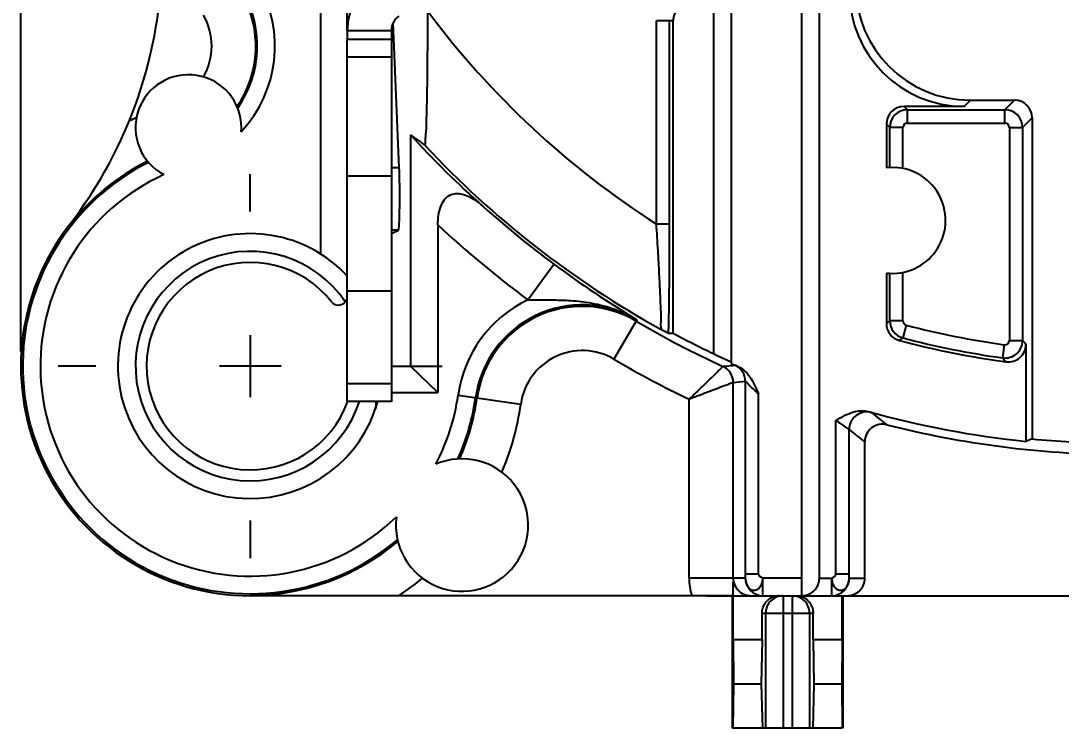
# Model space of a CAD drawing. Header units: millimetres. Extents: x 0 to 420, y 0 to 297.
# Drawn here: x 293.78 to 329.15, y 161.19 to 185.22 of the extents above; entities that cross this region are included whole.
import ezdxf

# ---------------------------------------------------------------- set-up
doc = ezdxf.new("R2010")
doc.units = ezdxf.units.MM
doc.header["$LTSCALE"] = 23.1
doc.linetypes.add('CENTER', pattern=[0.6, 0.375, -0.075, 0.075, -0.075])
doc.layers.get('0').update_dxf_attribs({"linetype": 'CONTINUOUS'})
for name, color, linetype in [('AUSFORMSCHRAEGEN', 7, 'CONTINUOUS'), ('BEZUGSACHSEN', 7, 'CONTINUOUS'), ('DEFAULT_1', 7, 'CENTER'), ('FASEN', 7, 'CONTINUOUS'), ('RUNDUNGEN', 7, 'CONTINUOUS'), ('ZEICHNUNGSBEMASSUNGEN', 7, 'CONTINUOUS')]:
    doc.layers.add(name, color=color, linetype=linetype)
doc.styles.get("Standard").update_dxf_attribs({"font": 'txt', "width": 0.7})
doc.dimstyles.new('DIMSTYLE_10', dxfattribs={"dimtxt": 3.5, "dimasz": 3.5, "dimexe": 0.18, "dimexo": 0.0625, "dimgap": 0.09, "dimtad": 1, "dimdec": 3, "dimlfac": 0.333333, "dimdsep": 46, "dimtxsty": 'STANDARD', "dimblk": '_FILLED', "dimblk1": '_FILLED', "dimblk2": '_FILLED', "dimcen": 0.09, "dimclrt": 5, "dimadec": 0, "dimazin": 0, "dimtp": 0.2, "dimtm": 0.2, "dimtfac": 1, "dimtdec": 3, "dimtofl": 0, "dimtmove": 0, "dimatfit": 3, "dimldrblk": '_FILLED', "dimfxl": 1, "dimtolj": 1, "dimarcsym": 0})

# ---------------------------------------------------------------- blocks, each defined once
blk = doc.blocks.new('_FILLED')
at = {"color": 0, "linetype": 'BYBLOCK'}
blk.add_solid([(0, 0), (-1, 0.125), (-1, -0.125)], dxfattribs=at)
blk = doc.blocks.new('*D16')
at = {"layer": 'ZEICHNUNGSBEMASSUNGEN', "color": 2, "linetype": 'CONTINUOUS'}
for p, q in [((372.278, 203.192), (386.585, 203.192)), ((385.085, 203.192), (385.085, 184.442)), ((385.085, 165.692), (385.085, 184.442)), ((317.086, 165.692), (386.585, 165.692))]:
    blk.add_line(p, q, dxfattribs=at)
at = {"layer": 'ZEICHNUNGSBEMASSUNGEN', "color": 2, "linetype": 'CONTINUOUS', "xscale": 3.5, "yscale": 3.5, "zscale": 3.5}
for p, rotation in [((385.085, 203.192), 90.0000000087), ((385.085, 165.692), 270.0000000087)]:
    blk.add_blockref('_FILLED', p, dxfattribs=dict(at, rotation=rotation))
at = {"layer": 'ZEICHNUNGSBEMASSUNGEN', "color": 5, "linetype": 'CONTINUOUS', "insert": (380.68, 184.442), "char_height": 3.5, "width": 28, "attachment_point": 2, "rotation": 90, "line_spacing_factor": 0.9}
blk.add_mtext('\\Q15.0;12,5{\\Ftxt.shx;\\W1.000000;\\H3.500000; }[.4921]', dxfattribs=at)
blk = doc.blocks.new('*D17')
at = {"layer": 'ZEICHNUNGSBEMASSUNGEN', "color": 2, "linetype": 'CONTINUOUS'}
for p, q in [((293.778, 173.992), (293.778, 264.255)), ((331.278, 244.192), (331.278, 264.255)), ((293.778, 262.755), (312.528, 262.755)), ((331.278, 262.755), (312.528, 262.755))]:
    blk.add_line(p, q, dxfattribs=at)
at = {"layer": 'ZEICHNUNGSBEMASSUNGEN', "color": 2, "linetype": 'CONTINUOUS', "xscale": 3.5, "yscale": 3.5, "zscale": 3.5, "rotation": 180}
blk.add_blockref('_FILLED', (293.778, 262.755), dxfattribs=at)
at = {"layer": 'ZEICHNUNGSBEMASSUNGEN', "color": 2, "linetype": 'CONTINUOUS', "xscale": 3.5, "yscale": 3.5, "zscale": 3.5}
blk.add_blockref('_FILLED', (331.278, 262.755), dxfattribs=at)
at = {"layer": 'ZEICHNUNGSBEMASSUNGEN', "color": 5, "linetype": 'CONTINUOUS', "insert": (312.528, 267.161), "char_height": 3.5, "width": 26, "attachment_point": 2, "line_spacing_factor": 0.9}
blk.add_mtext('\\Q15.0;12,5{\\Ftxt.shx;\\W1.000000;\\H3.500000; }[.492]', dxfattribs=at)
blk = doc.blocks.new('*D20')
at = {"layer": 'ZEICHNUNGSBEMASSUNGEN', "color": 2, "linetype": 'CONTINUOUS'}
for p, q in [((293.778, 173.992), (293.778, 275.048)), ((369.678, 233.392), (369.678, 275.048)), ((293.778, 273.548), (331.728, 273.548)), ((369.678, 273.548), (331.728, 273.548))]:
    blk.add_line(p, q, dxfattribs=at)
at = {"layer": 'ZEICHNUNGSBEMASSUNGEN', "color": 2, "linetype": 'CONTINUOUS', "xscale": 3.5, "yscale": 3.5, "zscale": 3.5, "rotation": 180}
blk.add_blockref('_FILLED', (293.778, 273.548), dxfattribs=at)
at = {"layer": 'ZEICHNUNGSBEMASSUNGEN', "color": 2, "linetype": 'CONTINUOUS', "xscale": 3.5, "yscale": 3.5, "zscale": 3.5}
blk.add_blockref('_FILLED', (369.678, 273.548), dxfattribs=at)
at = {"layer": 'ZEICHNUNGSBEMASSUNGEN', "color": 5, "linetype": 'CONTINUOUS', "insert": (331.728, 277.954), "char_height": 3.5, "width": 26.5, "attachment_point": 2, "line_spacing_factor": 0.9}
blk.add_mtext('\\Q15.0;25,3{\\Ftxt.shx;\\W1.000000;\\H3.500000; }[.996]', dxfattribs=at)

msp = doc.modelspace()

# ---------------------------------------------------------------- linework, layer by layer
at = {"color": 7, "linetype": 'CONTINUOUS'}
for p, q in [((304.877938, 184.891801), (304.877938, 184.591801)), ((304.877938, 172.291801), (304.877938, 183.991801)), ((306.377938, 183.991801), (304.877938, 183.991801)), ((301.577938, 174.541801), (301.577938, 172.441801)), ((302.627938, 173.491801), (300.527938, 173.491801)), ((306.377938, 172.891801), (304.877938, 172.891801)), ((306.377938, 172.291801), (304.877938, 172.291801)), ((321.700653, 164.191801), (321.700653, 165.691801)), ((321.722938, 165.691801), (321.722938, 161.191801)), ((318.979661, 164.191801), (317.995222, 164.191801)), ((317.995222, 164.191801), (318.003676, 162.691801)), ((318.979661, 164.191801), (318.952377, 162.691801)), ((321.700653, 164.191801), (320.716215, 164.191801)), ((320.716215, 164.191801), (320.743498, 162.691801)), ((321.700653, 164.191801), (321.692199, 162.691801)), ((318.003676, 162.691801), (317.990024, 161.191801)), ((318.952377, 162.691801), (318.003676, 162.691801)), ((318.952377, 162.691801), (318.993434, 161.191801)), ((320.743498, 162.691801), (320.702441, 161.191801)), ((321.692199, 162.691801), (320.743498, 162.691801)), ((321.692199, 162.691801), (321.705852, 161.191801)), ((321.705852, 161.191801), (317.972938, 161.191801))]:
    msp.add_line(p, q, dxfattribs=at)
at = {"color": 9, "linetype": 'CONTINUOUS'}
for p, q in [((304.877938, 184.891801), (306.377938, 184.891801)), ((306.377938, 179.941801), (304.877938, 179.941801)), ((306.377938, 176.041801), (304.877938, 176.041801))]:
    msp.add_line(p, q, dxfattribs=at)
at = {"color": 3, "linetype": 'CONTINUOUS'}
for p, q in [((306.377938, 184.891801), (306.377938, 184.591801)), ((306.377938, 183.991801), (306.377938, 172.291801))]:
    msp.add_line(p, q, dxfattribs=at)
at = {"color": 7, "linetype": 'CONTINUOUS'}
msp.add_arc((306.977938, 184.891801), 2.1, 125, 180, dxfattribs=at)
at = {"color": 3, "linetype": 'CONTINUOUS'}
msp.add_arc((306.977938, 184.891801), 0.6, 125, 180, dxfattribs=at)
at = {"layer": 'AUSFORMSCHRAEGEN', "color": 7, "linetype": 'CONTINUOUS'}
for p, q in [((317.327938, 185.821801), (317.327938, 173.916273)), ((317.927938, 185.821801), (317.927938, 173.586139)), ((306.645827, 180.231677), (306.440851, 185.156981)), ((306.377938, 177.991801), (306.619622, 178.112606)), ((328.160457, 171.017911), (327.950996, 170.933616))]:
    msp.add_line(p, q, dxfattribs=at)
at = {"layer": 'AUSFORMSCHRAEGEN', "color": 9, "linetype": 'CONTINUOUS'}
for p, q in [((306.645827, 180.231677), (306.377938, 180.231677)), ((306.619622, 178.112606), (306.377938, 178.112606))]:
    msp.add_line(p, q, dxfattribs=at)
at = {"layer": 'AUSFORMSCHRAEGEN', "color": 7, "linetype": 'CONTINUOUS'}
for radius, start, end in [(32.429293, 241.7950787, 244.5218636), (32.32457, 264.4656165, 266.8078221)]:
    msp.add_arc((331.277938, 203.191801), radius, start, end, dxfattribs=at)
for centre, major_axis, ratio, start_param, end_param in [((306.618891, 179.312423), (0, 1.2), 0.034920769, -3.124139361, -0.698131701), ((331.562028, 203.191801), (32.553512, 0), 0.99996192, -2.023337218, -2.00294276)]:
    msp.add_ellipse(centre, major_axis=major_axis, ratio=ratio, start_param=start_param, end_param=end_param, dxfattribs=at)
at = {"layer": 'BEZUGSACHSEN', "color": 7, "linetype": 'CONTINUOUS'}
for p, q in [((323.204879, 181.71495), (323.204879, 180.229147)), ((323.483959, 180.240223), (323.204879, 180.229147)), ((323.204879, 176.654454), (323.204879, 174.940349))]:
    msp.add_line(p, q, dxfattribs=at)
at = {"layer": 'BEZUGSACHSEN', "color": 9, "linetype": 'CONTINUOUS'}
for centre, radius, start, end in [((298.154205, 184.365533), 4.265213, 316.9844334, 29.6122502), ((298.154205, 184.365533), 2.113033, 330.2711419, 29.6122502), ((301.577938, 173.491801), 9.286967, 114.6061707, 116.2791026), ((301.577938, 173.491801), 7.134787, 114.2703181, 314.1234233), ((301.577938, 173.491801), 7.134787, 332.1367815, 352.00918), ((301.577938, 173.491801), 9.286967, 337.1508051, 352.00918), ((301.577938, 173.491801), 9.286967, 302.8718416, 309.1093996)]:
    msp.add_arc(centre, radius, start, end, dxfattribs=at)
at = {"layer": 'BEZUGSACHSEN', "color": 7, "linetype": 'CONTINUOUS'}
for centre, radius, start, end in [((298.154205, 184.365533), 3.612976, 325.3753593, 29.6122502), ((298.154205, 184.365533), 3.665235, 324.851349, 29.6122502), ((299.477938, 181.591801), 1.8, 359.9976808, 242.4443308), ((299.470141, 181.592243), 1.807808, 355.6720763, 359.9836581), ((301.577938, 173.491801), 7.734765, 116.5569357, 310.3267049), ((301.577938, 173.491801), 7.787024, 116.6499786, 142.1363536), ((323.417938, 178.441801), 1.8, 263.2022098, 87.897563), ((301.577938, 173.491801), 7.734765, 335.9334999, 352.00918), ((301.577938, 173.491801), 7.787024, 336.1277989, 352.00918), ((308.777938, 168.091801), 2.25, 172.8936245, 113.3665802), ((301.577938, 173.491801), 7.787024, 270, 310.1324058)]:
    msp.add_arc(centre, radius, start, end, dxfattribs=at)
at = {"layer": 'DEFAULT_1', "color": 7, "linetype": 'CENTER'}
for p, q in [((301.577938, 178.741801), (301.577938, 180.016801)), ((296.327938, 173.491801), (295.052938, 173.491801)), ((306.827938, 173.491801), (308.102938, 173.491801)), ((301.577938, 168.241801), (301.577938, 166.966801))]:
    msp.add_line(p, q, dxfattribs=at)
at = {"layer": 'FASEN', "color": 7, "linetype": 'CONTINUOUS'}
for p, q in [((303.977938, 177.298335), (303.977938, 186.314301)), ((304.877938, 184.891801), (304.877938, 186.314301)), ((307.027483, 181.348796), (307.027483, 173.491801)), ((306.377938, 173.491801), (307.027464, 173.491801)), ((307.027483, 173.491801), (307.958893, 172.591801)), ((306.377938, 172.591801), (307.958893, 172.591801))]:
    msp.add_line(p, q, dxfattribs=at)
for radius, start, end in [(4.5, 42.8334281, 344.4930521), (3.525, 38.3427493, 340.0040926)]:
    msp.add_arc((301.577938, 173.491801), radius, start, end, dxfattribs=at)
at = {"layer": 'RUNDUNGEN', "color": 7, "linetype": 'CONTINUOUS'}
for p, q in [((320.327938, 165.691801), (320.327938, 188.304477)), ((320.927938, 166.291801), (320.927938, 187.714859)), ((315.950996, 174.613069), (315.950996, 185.221801)), ((304.877938, 183.991801), (304.877938, 184.591801)), ((326.059863, 182.52432), (327.560548, 182.52432)), ((325.850402, 182.314859), (323.804788, 182.314859)), ((328.160457, 181.924411), (328.160457, 171.017911)), ((307.958893, 178.288778), (307.958893, 172.591801)), ((327.950996, 174.233687), (327.950996, 170.933616)), ((322.473052, 166.291801), (322.473052, 170.918533)), ((317.995222, 164.191801), (317.995222, 166.165705)), ((317.984416, 165.691801), (301.577938, 165.691801)), ((317.972938, 161.191801), (317.972938, 165.691801)), ((318.605775, 165.691801), (321.87296, 165.691801)), ((318.979661, 164.191801), (318.979661, 165.091801)), ((320.716215, 164.191801), (320.716215, 165.091801))]:
    msp.add_line(p, q, dxfattribs=at)
at = {"layer": 'RUNDUNGEN', "color": 9, "linetype": 'CONTINUOUS'}
for p, q in [((315.385724, 178.318442), (315.385724, 185.221801)), ((315.950996, 185.221801), (315.385724, 185.221801)), ((315.835655, 178.318442), (315.835655, 185.221801)), ((306.377938, 184.591801), (304.877938, 184.591801)), ((325.850402, 182.314859), (326.059863, 182.52432)), ((327.560548, 182.52432), (327.235747, 182.199518)), ((323.804788, 182.314859), (323.920129, 182.199518)), ((323.920129, 182.199518), (327.235747, 182.199518)), ((323.920129, 181.749587), (323.920129, 182.199518)), ((327.235747, 181.749587), (327.235747, 182.199518)), ((328.160457, 181.924411), (327.835655, 181.59961)), ((323.204879, 181.71495), (323.32022, 181.59961)), ((323.770151, 181.59961), (323.32022, 181.59961)), ((323.32022, 180.239146), (323.32022, 181.59961)), ((323.770151, 180.207005), (323.770151, 181.59961)), ((323.920129, 181.749587), (327.235747, 181.749587)), ((327.385724, 181.59961), (327.835655, 181.59961)), ((327.385724, 181.59961), (327.385724, 174.366027)), ((327.835655, 181.59961), (327.835655, 174.366027)), ((315.835655, 178.318442), (315.385724, 178.318442)), ((311.011297, 175.747281), (311.902325, 176.953887)), ((323.32022, 175.029287), (323.32022, 176.644455)), ((323.770151, 175.029287), (323.770151, 176.676596)), ((314.726187, 175.06588), (313.938939, 173.728131)), ((323.204879, 174.940349), (323.32022, 175.029287)), ((323.770151, 175.029287), (323.32022, 175.029287)), ((323.882218, 174.88418), (323.768485, 174.44886)), ((323.651375, 174.360388), (323.768485, 174.44886)), ((327.214919, 174.217503), (327.152438, 173.771931)), ((327.385724, 174.366027), (327.835655, 174.366027)), ((318.412419, 166.439217), (318.412419, 172.976202)), ((317.998663, 166.29179), (317.998663, 172.936267)), ((308.643449, 172.499962), (310.774731, 172.200778)), ((316.498892, 166.291801), (316.498892, 172.364901)), ((318.86235, 166.439217), (318.86235, 172.539598)), ((321.489382, 166.439217), (321.489361, 171.651751)), ((321.939313, 166.439206), (321.939313, 171.33557)), ((318.409846, 166.291801), (316.498892, 166.291801)), ((318.412419, 166.439217), (318.86235, 166.439241)), ((320.327938, 166.291801), (319.009755, 166.291801)), ((319.009755, 165.691801), (319.009755, 166.291801)), ((320.927938, 166.291801), (321.341977, 166.291801)), ((321.341977, 166.291801), (321.341977, 165.691801)), ((321.489382, 166.439209), (321.939313, 166.439206)), ((321.941886, 166.291801), (322.473052, 166.291801)), ((319.697938, 165.691801), (319.697938, 161.191801)), ((319.997938, 165.691801), (319.997938, 161.191801)), ((320.716215, 165.091801), (318.979661, 165.091801)), ((319.100221, 165.091801), (319.100221, 161.191801)), ((320.595654, 165.091801), (320.595654, 161.191801))]:
    msp.add_line(p, q, dxfattribs=at)
at = {"layer": 'RUNDUNGEN', "color": 3, "linetype": 'CONTINUOUS'}
msp.add_line((306.377938, 184.591801), (306.377938, 183.991801), dxfattribs=at)
at = {"layer": 'RUNDUNGEN', "color": 7, "linetype": 'CONTINUOUS'}
for centre, radius, start, end in [((283.577938, 187.486085), 15, 322.1363536, 360), ((323.815013, 204.132871), 28.300799, 233.6168478, 234.8217185), ((331.003754, 203.192586), 32.434746, 222.3353582, 228.46884), ((331.277938, 203.191801), 32.616598, 228.107367, 233.5556677), ((301.577938, 173.491801), 7.8, 142.1363536, 270), ((304.577938, 175.864694), 0.3, 218.3427493, 340.1751683), ((312.867248, 171.907036), 3.665235, 59.5237247, 172.00918), ((312.867248, 171.907036), 3.612976, 59.5237247, 172.00918), ((331.277938, 203.191801), 32.687024, 239.5237247, 245.3577643), ((323.804764, 174.940331), 0.599885, 179.9982409, 255.1850945), ((331.277938, 203.191801), 29.823058, 255.1833301, 262.2775397), ((327.351133, 174.233635), 0.599861, 262.2725748, 0.0049649), ((331.277938, 203.191801), 32.476418, 245.7280885, 246.1733884), ((331.277938, 203.191801), 32.429293, 254.4718013, 264.1116295), ((323.072981, 170.918521), 0.599933, 75.72787, 179.9988469), ((331.277938, 203.191801), 32.7, 255.7358214, 269.6517983), ((319.009476, 166.291402), 0.599491, 180.0442089, 269.9593474), ((321.342034, 166.291552), 0.599745, 269.9946327, 359.9557911), ((371.938797, 164.698572), 53.963522, 178.4420785, 178.9453795), ((318.60569, 166.307477), 0.615669, 222.7999052, 270.0079412), ((319.566655, 165.110749), 0.580873, 89.9251398, 134.7843274), ((320.126268, 165.107298), 0.585404, 44.276383, 53.2841959)]:
    msp.add_arc(centre, radius, start, end, dxfattribs=at)
at = {"layer": 'RUNDUNGEN', "color": 9, "linetype": 'CONTINUOUS'}
for centre, radius, start, end in [((331.277938, 203.191801), 29.516883, 216.7068517, 237.4244681), ((323.920284, 181.599454), 0.600064, 90.0148216, 179.9851784), ((327.235591, 181.599454), 0.600064, 0.0148216, 89.9851784), ((323.920132, 181.599611), 0.149978, 90.0011808, 180.0004201), ((327.235748, 181.599607), 0.149978, 0.0011742, 90.0004224), ((331.277938, 203.191801), 32.516769, 223.035143, 241.0608894), ((331.277938, 203.191801), 34.116541, 226.88135, 233.5556677), ((301.577938, 173.491801), 3.9, 34.0326834, 342.0421878), ((333.356503, 205.982661), 36.096339, 233.5331552, 238.9270187), ((312.867248, 171.907036), 4.265213, 115.7939987, 172.00918), ((323.920302, 175.02943), 0.600082, 180.0136942, 255.3454391), ((323.920136, 175.029293), 0.149985, 180.0026268, 255.3560871), ((331.277938, 203.191801), 29.257786, 255.3580485, 262.0175576), ((331.277938, 203.191801), 29.707718, 255.3580485, 262.0175576), ((327.235579, 174.366232), 0.600071, 262.0360864, 359.9804009), ((327.235748, 174.366025), 0.149975, 262.0170543, 0.0005036), ((386.283274, 225.189665), 77.454286, 221.00887593, 221.13873537), ((312.867248, 171.907036), 2.113031, 59.5237247, 172.00918), ((331.277938, 203.191801), 34.186967, 239.5237247, 244.3859884), ((386.436364, 226.382028), 79.261632, 221.58668306, 221.7150714), ((313.729607, 212.956536), 39.669022, 275.6702856, 275.867569), ((317.398668, 172.937046), 0.599374, 359.9748676, 65.3078135), ((313.731748, 212.935837), 39.648213, 275.8675495, 276.2625143), ((317.812382, 172.976195), 0.600037, 0.0006384, 65.9691917), ((314.326392, 213.147539), 40.378608, 275.2180304, 275.8078652), ((322.539385, 171.335437), 0.600068, 74.6785351, 179.9872688), ((352.431824, 208.91417), 47.466868, 231.2139976, 232.0192668), ((351.873037, 209.095721), 48.185649, 231.5949706, 232.4003837), ((318.599907, 166.291993), 2.101015, 180.0052593, 196.5987839), ((318.598321, 166.291832), 0.599658, 180.0040102, 222.1815054), ((319.69813, 165.095225), 0.596576, 90.0184605, 135.3428041), ((319.998406, 165.096204), 0.595417, 44.6348457, 78.7023223), ((319.701399, 165.091985), 0.601178, 135.342157, 180.0175802), ((319.994476, 165.091985), 0.601178, 359.9824198, 44.6578414)]:
    msp.add_arc(centre, radius, start, end, dxfattribs=at)
at = {"layer": 'RUNDUNGEN', "color": 7, "linetype": 'CONTINUOUS'}
for centre, major_axis, ratio, start_param, end_param in [((326.061051, 186.424914), (-2.758557, -2.758557), 0.99969546, -0.78524587, 0.78524587), ((325.85159, 186.215453), (2.758557, 2.758557), 0.99969546, -3.926838524, -2.356346783), ((316.551087, 185.221801), (-0.600091, 0), 0.999847695, -1.570796327, 0), ((327.560365, 181.924228), (0.424393, 0.424393), 0.99969546, -0.78524587, 0.78524587), ((323.804971, 181.714767), (0.424393, -0.424393), 0.99969546, 2.356346783, 3.926838524), ((314.769096, 203.191801), (33.020197, 0), 0.866047388, -1.539640852, -1.534995451), ((320.327938, 166.291801), (0.6, -0.000617), 1, -1.569767394, 0.001028933), ((321.87296, 166.291801), (0.600091, 0), 0.999847695, -1.570796327, 0)]:
    msp.add_ellipse(centre, major_axis=major_axis, ratio=ratio, start_param=start_param, end_param=end_param, dxfattribs=at)
for points, knots in [([(307.510285, 181.000835), (307.53201, 180.985522), (307.528892, 181.210961), (307.565959, 181.37856), (307.572398, 181.921353), (307.593279, 182.559091), (307.603781, 183.417511), (307.612565, 184.427009), (307.614133, 185.15822), (307.614133, 185.548934)], [0, 0, 0, 0, 0.017515196, 0.079249297, 0.184171244, 0.332117341, 0.518850431, 0.742531993, 1, 1, 1, 1]), ([(307.958893, 178.288778), (307.958893, 178.400775), (307.97166, 178.612556), (308.040314, 178.906638), (308.162864, 179.146132), (308.345436, 179.306162), (308.562855, 179.364864), (308.78907, 179.340566), (309.023043, 179.251959), (309.264501, 179.106335), (309.420143, 178.981608), (309.498633, 178.912089)], [0, 0, 0, 0, 0.140037207, 0.264176075, 0.375402732, 0.471113094, 0.558328918, 0.648778804, 0.751249174, 0.868898696, 1, 1, 1, 1]), ([(315.797694, 174.608623), (315.78338, 174.608256), (315.741663, 174.63955), (315.65592, 174.673447), (315.585119, 174.713551), (315.543728, 174.735256)], [0, 0, 0, 0, 0.151323133, 0.506059829, 1, 1, 1, 1]), ([(318.158432, 173.483279), (318.254909, 173.440658), (318.427385, 173.316237), (318.612232, 173.069448), (318.747535, 172.805579), (318.824338, 172.627027), (318.86235, 172.539598)], [0, 0, 0, 0, 0.262769532, 0.515711353, 0.762484602, 1, 1, 1, 1]), ([(305.829401, 172.298293), (305.845146, 172.251536), (305.857859, 172.16106), (305.843835, 172.071422), (305.83321, 172.032254)], [0, 0, 0, 0, 0.548487673, 1, 1, 1, 1]), ([(321.489361, 171.651751), (321.586621, 171.705633), (321.772815, 171.81082), (322.056069, 171.933547), (322.33449, 171.98715), (322.514866, 171.968833), (322.596208, 171.946219)], [0, 0, 0, 0, 0.283835005, 0.545937116, 0.78447967, 1, 1, 1, 1]), ([(317.995222, 166.165705), (318.004255, 166.132151), (318.028985, 166.0666), (318.082521, 165.974774), (318.126714, 165.918527), (318.151407, 165.891807)], [0, 0, 0, 0, 0.327915206, 0.656675094, 1, 1, 1, 1]), ([(320.127644, 165.691801), (320.1891, 165.691801), (320.31398, 165.672151), (320.42592, 165.614071), (320.476249, 165.576564)], [0, 0, 0, 0, 0.495708734, 1, 1, 1, 1]), ([(318.979661, 165.091801), (318.979661, 165.153846), (318.998678, 165.279704), (319.070077, 165.424565), (319.133275, 165.499057), (319.157465, 165.523031)], [0, 0, 0, 0, 0.390328164, 0.786629865, 1, 1, 1, 1]), ([(320.545405, 165.515981), (320.566878, 165.493972), (320.627279, 165.42156), (320.697197, 165.279703), (320.716215, 165.153846), (320.716215, 165.091801)], [0, 0, 0, 0, 0.196709956, 0.601404024, 1, 1, 1, 1])]:
    msp.add_open_spline(points, degree=3, knots=knots, dxfattribs=at)
at = {"layer": 'RUNDUNGEN', "color": 9, "linetype": 'CONTINUOUS'}
for points, knots in [([(315.543817, 174.735207), (315.569102, 174.734594), (315.526281, 174.897292), (315.567191, 175.064127), (315.530691, 175.474607), (315.520203, 175.984502), (315.483407, 176.658542), (315.440952, 177.449259), (315.405279, 178.018639), (315.385724, 178.318442)], [0, 0, 0, 0, 0.021147851, 0.084248248, 0.189376804, 0.336111252, 0.52345453, 0.748791356, 1, 1, 1, 1]), ([(315.79769, 174.608623), (315.802981, 174.743515), (315.811499, 175.073685), (315.821327, 175.657699), (315.829213, 176.415389), (315.834468, 177.32183), (315.835658, 177.974448), (315.835655, 178.318442)], [0, 0, 0, 0, 0.109156789, 0.267046371, 0.472298428, 0.721848158, 1, 1, 1, 1]), ([(311.011297, 175.747281), (311.13013, 175.741764), (311.400283, 175.737086), (311.860139, 175.740609), (312.435016, 175.731216), (313.13419, 175.661816), (313.930148, 175.465751), (314.463778, 175.220887), (314.726187, 175.06588)], [0, 0, 0, 0, 0.093230793, 0.211678905, 0.360427834, 0.54367081, 0.761148577, 1, 1, 1, 1]), ([(316.498892, 172.364402), (316.602246, 172.462515), (316.799332, 172.652535), (317.075331, 172.91919), (317.306768, 173.145136), (317.480361, 173.315059), (317.587358, 173.421188), (317.636504, 173.468956), (317.64899, 173.48164)], [0, 0, 0, 0, 0.266628608, 0.512213908, 0.71802774, 0.871782921, 0.966699985, 1, 1, 1, 1]), ([(318.86235, 172.539815), (318.822892, 172.577141), (318.746674, 172.649235), (318.640481, 172.753805), (318.549455, 172.839987), (318.482275, 172.915601), (318.436486, 172.944306), (318.419335, 172.978077), (318.412419, 172.976202)], [0, 0, 0, 0, 0.259951336, 0.502785225, 0.710434041, 0.867949845, 0.965703414, 1, 1, 1, 1]), ([(317.998639, 172.936156), (317.981205, 172.929186), (317.915421, 172.904736), (317.773227, 172.849256), (317.545511, 172.762329), (317.243701, 172.646994), (316.886391, 172.510825), (316.631329, 172.414915), (316.498892, 172.364402)], [0, 0, 0, 0, 0.035094144, 0.131159159, 0.285294832, 0.490672945, 0.735064945, 1, 1, 1, 1]), ([(322.596186, 171.946222), (322.620796, 171.938902), (322.652914, 171.925525), (322.690299, 171.920452), (322.697943, 171.914173)], [0, 0, 0, 0, 0.721880927, 1, 1, 1, 1]), ([(321.489361, 171.651778), (321.53567, 171.618255), (321.62371, 171.555713), (321.74388, 171.470487), (321.8426, 171.406895), (321.899537, 171.360191), (321.934649, 171.344247), (321.939313, 171.33557)], [0, 0, 0, 0, 0.311839535, 0.588467253, 0.805807317, 0.946266735, 1, 1, 1, 1]), ([(318.409846, 166.291801), (318.410136, 166.291967), (318.409995, 166.293471), (318.410472, 166.295735), (318.410547, 166.299912), (318.410827, 166.305262), (318.411022, 166.311973), (318.411328, 166.323126), (318.411648, 166.339476), (318.41197, 166.361455), (318.412218, 166.385976), (318.41238, 166.412178), (318.412419, 166.430112), (318.412419, 166.439217)], [0, 0, 0, 0, 0.006791935, 0.024299948, 0.051891687, 0.088856556, 0.134473847, 0.188019988, 0.315999354, 0.46699256, 0.635194365, 0.814798799, 1, 1, 1, 1]), ([(318.409846, 166.291801), (318.410123, 166.231026), (318.427711, 166.113923), (318.507009, 165.966029), (318.631046, 165.873058), (318.782474, 165.872442), (318.903157, 165.968345), (318.991748, 166.112831), (318.995626, 166.232395), (319.009755, 166.291801)], [0, 0, 0, 0, 0.163007491, 0.311289508, 0.440471568, 0.55900359, 0.687236743, 0.836222644, 1, 1, 1, 1]), ([(321.341977, 166.291801), (321.356105, 166.232395), (321.359976, 166.112826), (321.448597, 165.968365), (321.569255, 165.872436), (321.720688, 165.873059), (321.844722, 165.96603), (321.924022, 166.113923), (321.941609, 166.231026), (321.941886, 166.291801)], [0, 0, 0, 0, 0.163778449, 0.312763976, 0.440992725, 0.559525608, 0.688709866, 0.836991296, 1, 1, 1, 1]), ([(321.941886, 166.291801), (321.941597, 166.291967), (321.941737, 166.293471), (321.94126, 166.295734), (321.941185, 166.299911), (321.940905, 166.30526), (321.94071, 166.311971), (321.940404, 166.323123), (321.940084, 166.339471), (321.939762, 166.361448), (321.939514, 166.385967), (321.939352, 166.412168), (321.939313, 166.430102), (321.939313, 166.439206)], [0, 0, 0, 0, 0.006791819, 0.024299388, 0.051890437, 0.088854443, 0.134470769, 0.188015914, 0.315993484, 0.46698563, 0.635187679, 0.814794233, 1, 1, 1, 1])]:
    msp.add_open_spline(points, degree=3, knots=knots, dxfattribs=at)
for points in [[(319.009754, 166.291794), (318.936666, 166.295309), (318.862356, 166.366038), (318.862347, 166.439217)], [(321.341977, 166.2918), (321.415069, 166.29531), (321.489386, 166.36604), (321.48938, 166.439217)]]:
    msp.add_open_spline(points, degree=3, dxfattribs=at)

# ---------------------------------------------------------------- dimensions: what is measured, and where the dimension line sits
at = {"layer": 'ZEICHNUNGSBEMASSUNGEN', "color": 2, "linetype": 'CONTINUOUS'}
dim = msp.add_linear_dim(base=(369.677938, 273.548248), p1=(293.777938, 173.991801), p2=(369.677938, 233.391801), dimstyle='DIMSTYLE_10', dxfattribs=at)
dim.commit()
dim.dimension.update_dxf_attribs({"geometry": '*D20', "text_midpoint": (328.915438, 276.204115), "dimtype": 160})
for base, p1, p2, angle, picture, middle in [((293.777938, 262.754819), (331.277938, 244.191801), (293.777938, 173.991801), 180, '*D17', (309.840438, 265.410686)), ((385.085485, 203.191801), (317.086444, 165.691801), (372.277938, 203.191801), 90, '*D16', (383.969872, 182.039185))]:
    dim = msp.add_linear_dim(base=base, p1=p1, p2=p2, angle=angle, dimstyle='DIMSTYLE_10', dxfattribs=at)
    dim.commit()
    dim.dimension.update_dxf_attribs({"geometry": picture, "text_midpoint": middle, "dimtype": 160})

doc.saveas('drawing.dxf')
